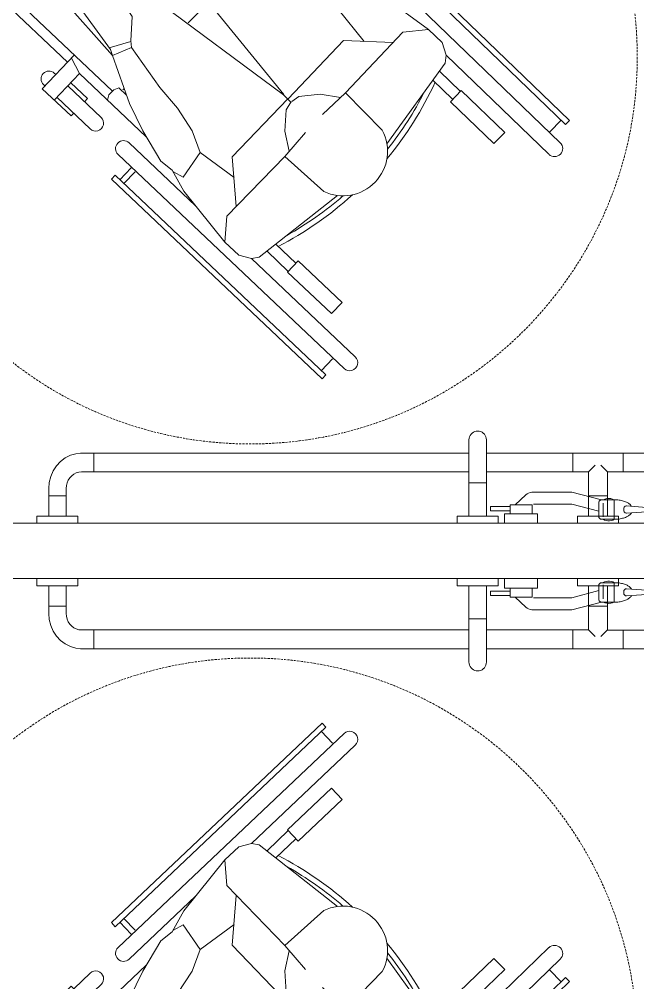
# Model space of a CAD drawing. Header units: millimetres. Extents: x -160614 to 59925, y -157025 to 0.
# Drawn here: x -63682 to -62563, y -111624 to -109880 of the extents above; entities that cross this region are included whole.
import ezdxf

# ---------------------------------------------------------------- set-up
doc = ezdxf.new("R2010")
doc.units = ezdxf.units.MM
doc.header["$LTSCALE"] = 8
doc.linetypes.add('TRATTEGGIATA', pattern=[0.75, 0.5, -0.25])
doc.layers.get('0').update_dxf_attribs({"color": 9, "lineweight": 5})
for name, color, linetype, lineweight in [('72_EGR_EQP_TAG', 9, 'Continuous', 5), ('LOADING', 9, 'Continuous', 5), ('SANIT', 9, 'Continuous', 5), ('Walls', 9, 'Continuous', 5)]:
    doc.layers.add(name, color=color, linetype=linetype, lineweight=lineweight)
doc.layers.get('0').off()
doc.layers.get('0').freeze()

# ---------------------------------------------------------------- blocks, each defined once
blk = doc.blocks.new('Wheelchair')
for p, q in [((9688.8, 4580.4), (9636.3, 4519)), ((9688.8, 4580.4), (9913.2, 4363.8)), ((9695.9, 4532.4), (9716, 4554.1)), ((9647.3, 4524.1), (9584.2, 4494.7)), ((9709.9, 4426.2), (9647.3, 4524.1)), ((9695.9, 4532.4), (9738.4, 4489.9)), ((9762.6, 4492.4), (9766.7, 4505.2)), ((9584.2, 4494.7), (9568.2, 4476.7)), ((9698.4, 4444.2), (9735.9, 4492.5)), ((9738.4, 4489.9), (9752.5, 4485)), ((9752.5, 4485), (9762.6, 4492.4)), ((9968.8, 4285), (9757.7, 4488.8)), ((9568.2, 4476.7), (9665.9, 4393.6)), ((9586.8, 4461), (9580.1, 4453.2)), ((9580.1, 4453.2), (9656.4, 4390)), ((9709.9, 4426.2), (9663.7, 4398.5)), ((9779.1, 4383.2), (9709.9, 4426.2)), ((9656.4, 4390), (9661.8, 4397.1)), ((9900.5, 4350.6), (9959.2, 4411.4)), ((9951.7, 4408.7), (9954.5, 4406)), ((9959.2, 4411.4), (10010.4, 4361.2)), ((9665.9, 4393.6), (9695.8, 4341.1)), ((9759.9, 4375.2), (9778.4, 4384.2)), ((9778.4, 4384.2), (9904.8, 4281.6)), ((9933.8, 4386.5), (9932, 4388.3)), ((9934.6, 4342.8), (9980.6, 4390.4)), ((9975.8, 4385.5), (10035.6, 4327.8)), ((9452.6, 4357.1), (9469.8, 4373.8)), ((9469.8, 4373.8), (9557.2, 4280)), ((9486.4, 4356), (9493.9, 4363)), ((9493.9, 4363), (9560.4, 4289.7)), ((9759.9, 4375.2), (9711.9, 4320.3)), ((10015.9, 4307.3), (9956.1, 4365)), ((10010.4, 4361.2), (10005.8, 4356.5)), ((9426, 4292.7), (9452.6, 4357.1)), ((9732.8, 4330.6), (9756, 4349.7)), ((9756, 4349.7), (9802, 4345.5)), ((9802, 4345.5), (9893.6, 4285.1)), ((9934.3, 4342.8), (9906.5, 4356.1)), ((9934.7, 4342.9), (10054.3, 4227.4)), ((9950.7, 4359.5), (9980.6, 4330.3)), ((9695.8, 4341.1), (9709.9, 4321.7)), ((9732.8, 4330.6), (9727.3, 4319.9)), ((9980.6, 4330.3), (9986.1, 4336)), ((9751.1, 4275.1), (9711.9, 4320.3)), ((9778.1, 4291.7), (9727.3, 4319.9)), ((9371.6, 4248.8), (9430.7, 4303.9)), ((9526.6, 4234.6), (9426, 4292.7)), ((9775.8, 4283), (9778.1, 4291.7)), ((9966.8, 4282.3), (9975.4, 4291.3)), ((9975.4, 4291.3), (9984.9, 4294.4)), ((10121.6, 4286.3), (10128.5, 4293.5)), ((10128.5, 4293.5), (10506.2, 3929)), ((9526.6, 4234.6), (9552.2, 4282)), ((9560.4, 4289.7), (9553.6, 4283.9)), ((9557.2, 4280), (9611, 4252.4)), ((9770.8, 4244.3), (9751.1, 4275.1)), ((9789, 4271.5), (9775.8, 4283)), ((9890.5, 4287.2), (9880.7, 4247.5)), ((9891.8, 4246.6), (9904.8, 4281.6)), ((9893.6, 4285.1), (9904.8, 4281.6)), ((9904.8, 4281.6), (9992.8, 4255.2)), ((9964, 4272.7), (9966.8, 4282.3)), ((9977.3, 4259.9), (9964, 4272.7)), ((10489.5, 3888.5), (10084.1, 4279.7)), ((10129.9, 4278.3), (10109.5, 4257.2)), ((10121.6, 4286.3), (10499.3, 3921.8)), ((9836.1, 4243.1), (9789, 4271.5)), ((9967.7, 4265.7), (9965.5, 4263.4)), ((9992.8, 4255.2), (10043.4, 4233.2)), ((10183.1, 4143.7), (10063.9, 4258.7)), ((10137.1, 4271.4), (10116.7, 4250.3)), ((9371.6, 4248.8), (9598.1, 4034.2)), ((9419.9, 4243.9), (9399.1, 4222.7)), ((9419.9, 4243.9), (9464.3, 4203.2)), ((9508.1, 4245.3), (9461.6, 4205.7)), ((9611, 4252.4), (9631.1, 4239.2)), ((9989.6, 3975.8), (9770.8, 4244.3)), ((9879.4, 4247.6), (9836.1, 4243.1)), ((9891.8, 4246.6), (9879.4, 4247.6)), ((9966.5, 4198.9), (9891.8, 4246.6)), ((9572.7, 4167.4), (9526.6, 4234.6)), ((9579.9, 4186.9), (9632.5, 4237.3)), ((9623.1, 4216), (9633.6, 4221.9)), ((9679.4, 4200.1), (9632.5, 4237.3)), ((9664, 4172.4), (9633.6, 4221.9)), ((10043.4, 4233.2), (10099.8, 4203.2)), ((9464.3, 4203.2), (9469.8, 4189.4)), ((9623.1, 4216), (9605.2, 4191.9)), ((10099.8, 4203.2), (10116.9, 4183)), ((9469.8, 4189.4), (9462.9, 4179)), ((9579.9, 4186.9), (9571.7, 4168)), ((9605.2, 4191.9), (9611.4, 4146.2)), ((9711.1, 4181.9), (9679.4, 4200.1)), ((10005.5, 4168.6), (9966.5, 4198.9)), ((9462.9, 4179), (9450.3, 4174.3)), ((9679.2, 3982.3), (9466.2, 4184.1)), ((9571.7, 4168), (9679.8, 4046.3)), ((9672.6, 4175.1), (9664, 4172.4)), ((9684.7, 4162.4), (9672.6, 4175.1)), ((9989.1, 3975.3), (9711.1, 4181.9)), ((10047.5, 4143.9), (10005.5, 4168.6)), ((10116.9, 4183), (10155.6, 4163.8)), ((10130.2, 4164), (10120, 4181.2)), ((9715.1, 4116.7), (9684.7, 4162.4)), ((10087.4, 4131), (10130.2, 4164)), ((10155.6, 4163.8), (10251.2, 4093.6)), ((9611.4, 4146.2), (9675.8, 4057.3)), ((9851.9, 4142.1), (9833.2, 4122.2)), ((9849, 4139.2), (9835.9, 4124.9)), ((10087.4, 4131), (10047.5, 4143.9)), ((9712.6, 4073.2), (9715.1, 4116.7)), ((9816.8, 4105.4), (9835.9, 4124.9)), ((10135, 4071.7), (10087.4, 4131)), ((10204.7, 4088.4), (10101.2, 3978.7)), ((10251.2, 4093.6), (10204.7, 4088.4)), ((10251.2, 4093.6), (10275.8, 4069.8)), ((9673.6, 4060.4), (9712.8, 4071.9)), ((9714.2, 4060.8), (9712.6, 4073.2)), ((10097.7, 4073.5), (9997.2, 3968.1)), ((10187.6, 4070.2), (10097.7, 4073.5)), ((10275.8, 4069.8), (10283, 4047)), ((9610.7, 4047.5), (9552.6, 3986.2)), ((9675.8, 4057.3), (9679.8, 4046.3)), ((9714.2, 4060.8), (9679.8, 4046.3)), ((9679.8, 4046.3), (9710.1, 3959.6)), ((9765.1, 3988.4), (9714.2, 4060.8)), ((10283, 4047), (10281.4, 4032.7)), ((10469.2, 3867.5), (10283.1, 4047.1)), ((9619.9, 4014.1), (9605.4, 4041.3)), ((10281.4, 4032.7), (10176, 3886.7)), ((9576.3, 4012.7), (9574.4, 4014.4)), ((9619.9, 4013.8), (9574.4, 3965.8)), ((9619.9, 4013.8), (9740.6, 3899.4)), ((10271, 4018.3), (10309.2, 3981.4)), ((9554.9, 3993.8), (9557.7, 3991.1)), ((9604, 3997), (9634.5, 3968.4)), ((10294.8, 3967.5), (10259.1, 4001.9)), ((9552.6, 3986.2), (9605, 3937.3)), ((9659, 3934.2), (9598.7, 3991.4)), ((9681.9, 3984.4), (9673.3, 3975.3)), ((9691.3, 3987.6), (9681.9, 3984.4)), ((9704.7, 3974.8), (9691.3, 3987.6)), ((9698.5, 3984.2), (9700.7, 3986.4)), ((9797.1, 3950.8), (9765.1, 3988.4)), ((9989.1, 3975.3), (9986.9, 3977.9)), ((10017, 3972.2), (10055.4, 3976.6)), ((10055.4, 3976.6), (10092.1, 3970.4)), ((10101.2, 3978.7), (10059.8, 3939.5)), ((10101.2, 3978.7), (10167.6, 3911)), ((10310.6, 3982.9), (10291.2, 3962.7)), ((10389.2, 3907.1), (10310.6, 3982.9)), ((9579.2, 3970.8), (9639.5, 3913.6)), ((9634.5, 3968.4), (9629, 3962.7)), ((9673.3, 3975.3), (9670.6, 3965.7)), ((9710.1, 3959.6), (9734.3, 3910)), ((9896.3, 3862.9), (9997.1, 3968)), ((10002.4, 3961.7), (9989.1, 3975.3)), ((10002.4, 3961.7), (9993.9, 3948)), ((9997.1, 3968.1), (9995.9, 3966.7)), ((10002.4, 3961.7), (10003.2, 3962.2)), ((10003.8, 3963), (10017, 3972.2)), ((10291.2, 3962.7), (10369.7, 3886.9)), ((9605, 3937.3), (9609.5, 3942)), ((9823.7, 3909.9), (9797.1, 3950.8)), ((9993.9, 3948), (9991.2, 3909.5)), ((10491.3, 3929.5), (10470.9, 3908.4)), ((10499.3, 3921.8), (10506.2, 3929)), ((9734.3, 3910), (9766.8, 3855.1)), ((9838.4, 3870.6), (9823.7, 3909.9)), ((9991.2, 3909.5), (9999, 3873.1)), ((9991.2, 3863.6), (10028.5, 3906.8)), ((10369.7, 3886.9), (10389.2, 3907.1)), ((9830, 3774.5), (9709.7, 3888.4)), ((9689.7, 3867.2), (10098.6, 3479.7)), ((9766.8, 3855.1), (9787.8, 3838.9)), ((9838.4, 3870.6), (9807.3, 3826.4)), ((9899.8, 3825.8), (9838.4, 3870.6)), ((9886.2, 3755.3), (9991.2, 3863.6)), ((9903.6, 3773.2), (9896.3, 3862.9)), ((9991.2, 3863.6), (10061.7, 3800.3)), ((9693.1, 3821.6), (9713.3, 3842.9)), ((9787.8, 3838.9), (9808.6, 3801)), ((9684.7, 3829.6), (9677.9, 3822.3)), ((9677.9, 3822.3), (10058.9, 3461.2)), ((9684.7, 3829.6), (10065.8, 3468.5)), ((9700.4, 3814.7), (9720.5, 3836)), ((9807.3, 3826.4), (9789.7, 3835.8)), ((9808.6, 3801), (9883.1, 3708.7)), ((9945.2, 3681.2), (10086.4, 3793)), ((9883.1, 3708.7), (9886.2, 3755.3)), ((9883.1, 3708.7), (9907.9, 3685.2)), ((10011, 3670.7), (9975, 3704.8)), ((9907.9, 3685.2), (9931, 3679)), ((9931, 3679), (9945.2, 3681.2)), ((9959.2, 3692.3), (9997.7, 3655.7)), ((10118.7, 3500.9), (9930.9, 3678.8)), ((9996.3, 3654.2), (10015.6, 3674.6)), ((10015.6, 3674.6), (10094.8, 3599.5)), ((10075.5, 3579.1), (9996.3, 3654.2)), ((10094.8, 3599.5), (10075.5, 3579.1)), ((10057.7, 3476.1), (10077.9, 3497.4)), ((10065.8, 3468.5), (10058.9, 3461.2))]:
    blk.add_line(p, q)
at = {"linetype": 'TRATTEGGIATA'}
blk.add_circle((9928.9, 4043.3), 700, dxfattribs=at)
for centre, radius, start, end in [((9941.8, 4398.5), 14.2, 46.0147, 226.0147), ((10025.7, 4317.5), 14.2, 226.0147, 46.0147), ((10074, 4269.2), 14.6, 46.0147, 226.0147), ((9564.6, 4004.1), 14.2, 46.5424, 226.5424), ((9694.4, 4260), 626.4, 320.2511, 335.2615), ((9694.4, 4260), 616.4, 321.5411, 333.0972), ((9649.3, 3923.9), 14.2, 226.5424, 46.5424), ((10097.1, 3872.9), 80.1, 316.0147, 28.3763), ((9699.7, 3877.8), 14.6, 46.5424, 226.5424), ((10479.4, 3878), 14.6, 226.0147, 46.0147), ((10096.6, 3872.4), 80.1, 244.1807, 316.5424), ((9692, 4257.4), 626.4, 297.2956, 312.306), ((9692, 4257.4), 616.4, 299.4599, 311.0159), ((10108.7, 3490.3), 14.6, 226.5424, 46.5424)]:
    blk.add_arc(centre, radius, start, end)
blk = doc.blocks.new('1stF')
at = {"layer": 'SANIT', "color": 9}
for p, q in [((-62864.4, -110631.3, 0.1), (-62866, -110633.5, 0.1)), ((-62862.5, -110629.3, 0.1), (-62864.4, -110631.3, 0.1)), ((-62860.2, -110627.7, 0.1), (-62862.5, -110629.3, 0.1)), ((-62857.7, -110626.6, 0.1), (-62860.2, -110627.7, 0.1)), ((-62855.1, -110625.9, 0.1), (-62857.7, -110626.6, 0.1)), ((-62852.3, -110625.6, 0.1), (-62855.1, -110625.9, 0.1)), ((-62849.6, -110625.9, 0.1), (-62852.3, -110625.6, 0.1)), ((-62846.9, -110626.6, 0.1), (-62849.6, -110625.9, 0.1)), ((-62844.5, -110627.7, 0.1), (-62846.9, -110626.6, 0.1)), ((-62842.2, -110629.3, 0.1), (-62844.5, -110627.7, 0.1)), ((-62840.3, -110631.3, 0.1), (-62842.2, -110629.3, 0.1)), ((-62838.7, -110633.5, 0.1), (-62840.3, -110631.3, 0.1)), ((-62867.9, -110638.7, 0.1), (-62868.1, -110641.4, 0.1)), ((-62868.1, -110641.4, 0.1), (-62868.1, -110779.6, 0.1)), ((-62867.2, -110636, 0.1), (-62867.9, -110638.7, 0.1)), ((-62866, -110633.5, 0.1), (-62867.2, -110636, 0.1)), ((-62837.5, -110636, 0.1), (-62838.7, -110633.5, 0.1)), ((-62836.8, -110638.7, 0.1), (-62837.5, -110636, 0.1)), ((-62836.6, -110641.4, 0.1), (-62836.8, -110638.7, 0.1)), ((-62836.6, -110778.6, 0.1), (-62836.6, -110641.4, 0.1)), ((-63589.2, -110669.5, 0.1), (-63579.2, -110666.6, 0.1)), ((-63579.2, -110666.6, 0.1), (-63568.9, -110665.6, 0.1)), ((-62868.1, -110665.6, 0.1), (-63571, -110665.6, 0.1)), ((-63546.6, -110665.6, 0.1), (-63568.9, -110665.6, 0.1)), ((-63546.6, -110665.6, 0.1), (-63546.6, -110699.6, 0.1)), ((-62571.7, -110665.6, 0.1), (-62836.6, -110665.6, 0.1)), ((-61893.1, -110665.6, 0.1), (-62808.7, -110665.6, 0.1)), ((-62680.4, -110699.6, 0.1), (-62680.4, -110665.6, 0.1)), ((-62589.1, -110699.4, 0.1), (-62589.1, -110665.6, 0.1)), ((-63614.4, -110688.5, 0.1), (-63607.1, -110680.6, 0.1)), ((-63607.1, -110680.6, 0.1), (-63598.6, -110674.2, 0.1)), ((-63598.6, -110674.2, 0.1), (-63589.2, -110669.5, 0.1)), ((-63624.7, -110707.7, 0.1), (-63620.3, -110697.6, 0.1)), ((-63620.3, -110697.6, 0.1), (-63614.4, -110688.5, 0.1)), ((-63582.8, -110703.6, 0.1), (-63578.4, -110701.4, 0.1)), ((-63578.4, -110701.4, 0.1), (-63573.7, -110700.1, 0.1)), ((-63573.7, -110700.1, 0.1), (-63568.9, -110699.6, 0.1)), ((-63546.6, -110699.6, 0.1), (-63568.9, -110699.6, 0.1)), ((-63546.6, -110699.6, 0.1), (-62868.1, -110699.6, 0.1)), ((-62836.6, -110699.6, 0.1), (-62651.7, -110699.6, 0.1)), ((-62651.7, -110699.6, 0.1), (-62639.7, -110687.6, 0.1)), ((-62651.7, -110699.6, 0.1), (-62651.7, -110779.6, 0.1)), ((-62617.7, -110699.6, 0.1), (-62629.7, -110687.6, 0.1)), ((-61893.1, -110699.4, 0.1), (-62617.7, -110699.4, 0.1)), ((-62617.7, -110779.6, 0.1), (-62617.7, -110699.6, 0.1)), ((-63628.3, -110729.6, 0.1), (-63627.4, -110718.5, 0.1)), ((-63627.4, -110718.5, 0.1), (-63624.7, -110707.7, 0.1)), ((-63596.3, -110724.4, 0.1), (-63595.1, -110719.3, 0.1)), ((-63595.1, -110719.3, 0.1), (-63593, -110714.6, 0.1)), ((-63593, -110714.6, 0.1), (-63590.2, -110710.3, 0.1)), ((-63590.2, -110710.3, 0.1), (-63586.8, -110706.6, 0.1)), ((-63586.8, -110706.6, 0.1), (-63582.8, -110703.6, 0.1)), ((-62868.1, -110719.6, 0.1), (-62836.6, -110719.6, 0.1)), ((-63628.3, -110729.6, 0.1), (-63628.3, -110778.6, 0.1)), ((-63596.7, -110729.6, 0.1), (-63596.3, -110724.4, 0.1)), ((-63596.7, -110778.6, 0.1), (-63596.7, -110729.6, 0.1)), ((-62762.7, -110739.3, 0.1), (-62760.2, -110737.9, 0.1)), ((-62760.2, -110737.9, 0.1), (-62757.4, -110736.8, 0.1)), ((-62757.4, -110736.8, 0.1), (-62754.6, -110736.2, 0.1)), ((-62754.6, -110736.2, 0.1), (-62751.6, -110735.9, 0.1)), ((-62682.3, -110735.9, 0.1), (-62751.6, -110735.9, 0.1)), ((-62628.4, -110750.1, 0.1), (-62682.3, -110735.9, 0.1)), ((-63628.3, -110742.6, 0.1), (-63596.7, -110742.6, 0.1)), ((-62765.1, -110741.1, 0.1), (-62784.6, -110758.9, 0.1)), ((-62765.1, -110741.1, 0.1), (-62762.7, -110739.3, 0.1)), ((-62651.7, -110742.6, 0.1), (-62617.7, -110742.6, 0.1)), ((-62633.4, -110755.1, 0.1), (-62633.3, -110754.3, 0.1)), ((-62633.4, -110780.1, 0.1), (-62633.4, -110755.1, 0.1)), ((-62633.3, -110754.3, 0.1), (-62633.1, -110753.4, 0.1)), ((-62633.1, -110753.4, 0.1), (-62632.8, -110752.6, 0.1)), ((-62632.8, -110752.6, 0.1), (-62632.3, -110751.9, 0.1)), ((-62632.3, -110751.9, 0.1), (-62631.6, -110751.3, 0.1)), ((-62631.6, -110751.3, 0.1), (-62630.9, -110750.8, 0.1)), ((-62630.9, -110750.8, 0.1), (-62630.1, -110750.4, 0.1)), ((-62630.1, -110750.4, 0.1), (-62629.3, -110750.2, 0.1)), ((-62629.3, -110750.2, 0.1), (-62628.4, -110750.1, 0.1)), ((-62628.4, -110750.1, 0.1), (-62598.9, -110750.1, 0.1)), ((-62625.3, -110750, 0.1), (-62622.1, -110748.6, 0.1)), ((-62622.1, -110748.6, 0.1), (-62618.8, -110747.8, 0.1)), ((-62618.8, -110747.8, 0.1), (-62615.3, -110747.5, 0.1)), ((-62615.3, -110747.5, 0.1), (-62611.8, -110747.8, 0.1)), ((-62611.8, -110747.8, 0.1), (-62608.5, -110748.7, 0.1)), ((-62608.5, -110748.7, 0.1), (-62605.3, -110750.1, 0.1)), ((-62605.3, -110785.1, 0.1), (-62605.3, -110750.1, 0.1)), ((-62598.9, -110750.1, 0.1), (-62596.6, -110750.5, 0.1)), ((-62596.6, -110750.5, 0.1), (-62594.4, -110750.8, 0.1)), ((-62594.4, -110750.8, 0.1), (-62592.3, -110751.3, 0.1)), ((-62592.3, -110751.3, 0.1), (-62590.4, -110751.7, 0.1)), ((-62590.4, -110751.7, 0.1), (-62588.5, -110752.3, 0.1)), ((-62588.5, -110752.3, 0.1), (-62586.7, -110752.8, 0.1)), ((-62586.7, -110752.8, 0.1), (-62585, -110753.5, 0.1)), ((-62585, -110753.5, 0.1), (-62583.4, -110754.1, 0.1)), ((-62583.4, -110754.1, 0.1), (-62581.9, -110754.8, 0.1)), ((-62581.9, -110754.8, 0.1), (-62580.6, -110755.6, 0.1)), ((-62829.2, -110761.9, 0.1), (-62793.8, -110761.9, 0.1)), ((-62829.2, -110769.9, 0.1), (-62829.2, -110761.9, 0.1)), ((-62793.8, -110769.9, 0.1), (-62829.2, -110769.9, 0.1)), ((-62793.8, -110758.9, 0.1), (-62754, -110758.9, 0.1)), ((-62793.8, -110775.2, 0.1), (-62793.8, -110758.9, 0.1)), ((-62793.8, -110761.9, 0.1), (-62793.8, -110769.9, 0.1)), ((-62754, -110758.9, 0.1), (-62754, -110775.2, 0.1)), ((-62682.3, -110757.9, 0.1), (-62751.6, -110757.9, 0.1)), ((-62633.4, -110770.8, 0.1), (-62682.3, -110757.9, 0.1)), ((-62625.4, -110781.1, 0.1), (-62625.4, -110756.1, 0.1)), ((-62588, -110766.1, 0.1), (-62587.9, -110765.3, 0.1)), ((-62588, -110769.1, 0.1), (-62588, -110766.1, 0.1)), ((-62587.9, -110770, 0.1), (-62588, -110769.1, 0.1)), ((-62587.9, -110765.3, 0.1), (-62587.7, -110764.4, 0.1)), ((-62587.7, -110770.8, 0.1), (-62587.9, -110770, 0.1)), ((-62587.7, -110764.4, 0.1), (-62587.3, -110763.6, 0.1)), ((-62587.3, -110771.6, 0.1), (-62587.7, -110770.8, 0.1)), ((-62587.3, -110763.6, 0.1), (-62586.8, -110762.9, 0.1)), ((-62586.8, -110772.3, 0.1), (-62587.3, -110771.6, 0.1)), ((-62586.8, -110762.9, 0.1), (-62586.2, -110762.3, 0.1)), ((-62586.2, -110773, 0.1), (-62586.8, -110772.3, 0.1)), ((-62586.2, -110762.3, 0.1), (-62585.5, -110761.8, 0.1)), ((-62585.5, -110773.5, 0.1), (-62586.2, -110773, 0.1)), ((-62585.5, -110761.8, 0.1), (-62584.7, -110761.4, 0.1)), ((-62584.7, -110761.4, 0.1), (-62583.9, -110761.2, 0.1)), ((-62583.9, -110761.2, 0.1), (-62583, -110761.1, 0.1)), ((-62546.9, -110763.7, 0.1), (-62583, -110761.1, 0.1)), ((-62546.9, -110771.6, 0.1), (-62583, -110774.1, 0.1)), ((-62580.6, -110755.6, 0.1), (-62579.3, -110756.4, 0.1)), ((-62579.3, -110756.4, 0.1), (-62578.1, -110757.2, 0.1)), ((-62578.1, -110757.2, 0.1), (-62577, -110758.1, 0.1)), ((-62577, -110758.1, 0.1), (-62576, -110759.1, 0.1)), ((-62576, -110759.1, 0.1), (-62575.1, -110760.1, 0.1)), ((-62575.1, -110760.1, 0.1), (-62574.3, -110761.1, 0.1)), ((-63575.4, -110779.6, 0.1), (-63649.6, -110779.6, 0.1)), ((-63649.6, -110779.6, 0.1), (-63649.6, -110792.6, 0.1)), ((-63575.4, -110792.6, 0.1), (-63575.4, -110779.6, 0.1)), ((-62815.2, -110779.6, 0.1), (-62889.5, -110779.6, 0.1)), ((-62889.5, -110779.6, 0.1), (-62889.5, -110792.6, 0.1)), ((-62815.2, -110792.6, 0.1), (-62815.2, -110779.6, 0.1)), ((-62803.9, -110775.2, 0.1), (-62743.9, -110775.2, 0.1)), ((-62803.9, -110792.6, 0.1), (-62803.9, -110775.2, 0.1)), ((-62754, -110775.2, 0.1), (-62793.8, -110775.2, 0.1)), ((-62743.9, -110775.2, 0.1), (-62743.9, -110792.6, 0.1)), ((-62671.9, -110779.6, 0.1), (-62671.9, -110792.6, 0.1)), ((-62597.6, -110779.6, 0.1), (-62671.9, -110779.6, 0.1)), ((-62633.3, -110781, 0.1), (-62633.4, -110780.1, 0.1)), ((-62633.1, -110781.8, 0.1), (-62633.3, -110781, 0.1)), ((-62632.8, -110782.6, 0.1), (-62633.1, -110781.8, 0.1)), ((-62632.3, -110783.3, 0.1), (-62632.8, -110782.6, 0.1)), ((-62631.6, -110783.9, 0.1), (-62632.3, -110783.3, 0.1)), ((-62630.9, -110784.4, 0.1), (-62631.6, -110783.9, 0.1)), ((-62630.1, -110784.8, 0.1), (-62630.9, -110784.4, 0.1)), ((-62629.3, -110785, 0.1), (-62630.1, -110784.8, 0.1)), ((-62628.4, -110785.1, 0.1), (-62629.3, -110785, 0.1)), ((-62598.9, -110785.1, 0.1), (-62628.4, -110785.1, 0.1)), ((-62622.8, -110786.7, 0.1), (-62625.6, -110785.3, 0.1)), ((-62619.9, -110787.6, 0.1), (-62622.8, -110786.7, 0.1)), ((-62616.8, -110788.1, 0.1), (-62619.9, -110787.6, 0.1)), ((-62613.7, -110788.1, 0.1), (-62616.8, -110788.1, 0.1)), ((-62610.6, -110787.6, 0.1), (-62613.7, -110788.1, 0.1)), ((-62607.7, -110786.6, 0.1), (-62610.6, -110787.6, 0.1)), ((-62604.9, -110785.1, 0.1), (-62607.7, -110786.6, 0.1)), ((-62598.9, -110785.1, 0.1), (-62596.6, -110784.8, 0.1)), ((-62597.6, -110792.6, 0.1), (-62597.6, -110779.6, 0.1)), ((-62596.6, -110784.8, 0.1), (-62594.4, -110784.4, 0.1)), ((-62594.4, -110784.4, 0.1), (-62592.3, -110784, 0.1)), ((-62592.3, -110784, 0.1), (-62590.4, -110783.5, 0.1)), ((-62590.4, -110783.5, 0.1), (-62588.5, -110783, 0.1)), ((-62588.5, -110783, 0.1), (-62586.7, -110782.4, 0.1)), ((-62586.7, -110782.4, 0.1), (-62585, -110781.8, 0.1)), ((-62584.7, -110773.8, 0.1), (-62585.5, -110773.5, 0.1)), ((-62585, -110781.8, 0.1), (-62583.4, -110781.1, 0.1)), ((-62583.9, -110774, 0.1), (-62584.7, -110773.8, 0.1)), ((-62583, -110774.1, 0.1), (-62583.9, -110774, 0.1)), ((-62583.4, -110781.1, 0.1), (-62581.9, -110780.4, 0.1)), ((-62581.9, -110780.4, 0.1), (-62580.6, -110779.6, 0.1)), ((-62580.6, -110779.6, 0.1), (-62579.3, -110778.8, 0.1)), ((-62579.3, -110778.8, 0.1), (-62578.1, -110778, 0.1)), ((-62578.1, -110778, 0.1), (-62577, -110777.1, 0.1)), ((-62577, -110777.1, 0.1), (-62576, -110776.1, 0.1)), ((-62576, -110776.1, 0.1), (-62575.1, -110775.2, 0.1)), ((-62575.1, -110775.2, 0.1), (-62574.3, -110774.1, 0.1)), ((-63649.6, -110792.6, 0.1), (-63575.4, -110792.6, 0.1)), ((-62889.5, -110792.6, 0.1), (-62815.2, -110792.6, 0.1)), ((-62743.9, -110792.6, 0.1), (-62803.9, -110792.6, 0.1)), ((-62671.9, -110792.6, 0.1), (-62597.6, -110792.6, 0.1)), ((-63649.6, -110905.6, 0.1), (-63649.6, -110892.6, 0.1)), ((-63649.6, -110892.6, 0.1), (-63575.4, -110892.6, 0.1)), ((-63575.4, -110892.6, 0.1), (-63575.4, -110905.6, 0.1)), ((-62889.5, -110905.6, 0.1), (-62889.5, -110892.6, 0.1)), ((-62889.5, -110892.6, 0.1), (-62815.2, -110892.6, 0.1)), ((-62815.2, -110892.6, 0.1), (-62815.2, -110905.6, 0.1)), ((-62803.9, -110892.6, 0.1), (-62803.9, -110910, 0.1)), ((-62743.9, -110892.6, 0.1), (-62803.9, -110892.6, 0.1)), ((-62743.9, -110910, 0.1), (-62743.9, -110892.6, 0.1)), ((-62671.9, -110905.6, 0.1), (-62671.9, -110892.6, 0.1)), ((-62671.9, -110892.6, 0.1), (-62597.6, -110892.6, 0.1)), ((-62597.6, -110892.6, 0.1), (-62597.6, -110905.6, 0.1)), ((-63575.4, -110905.6, 0.1), (-63649.6, -110905.6, 0.1)), ((-63628.3, -110955.6, 0.1), (-63628.3, -110906.6, 0.1)), ((-63596.7, -110906.6, 0.1), (-63596.7, -110955.6, 0.1)), ((-62815.2, -110905.6, 0.1), (-62889.5, -110905.6, 0.1)), ((-62868.1, -111043.8, 0.1), (-62868.1, -110905.6, 0.1)), ((-62836.6, -110906.6, 0.1), (-62836.6, -111043.8, 0.1)), ((-62803.9, -110910, 0.1), (-62743.9, -110910, 0.1)), ((-62754, -110910, 0.1), (-62793.8, -110910, 0.1)), ((-62793.8, -110910, 0.1), (-62793.8, -110926.3, 0.1)), ((-62754, -110926.3, 0.1), (-62754, -110910, 0.1)), ((-62597.6, -110905.6, 0.1), (-62671.9, -110905.6, 0.1)), ((-62651.7, -110985.6, 0.1), (-62651.7, -110905.6, 0.1)), ((-62633.3, -110904.2, 0.1), (-62633.4, -110905.1, 0.1)), ((-62633.4, -110905.1, 0.1), (-62633.4, -110930.1, 0.1)), ((-62633.1, -110903.4, 0.1), (-62633.3, -110904.2, 0.1)), ((-62632.8, -110902.6, 0.1), (-62633.1, -110903.4, 0.1)), ((-62632.3, -110901.9, 0.1), (-62632.8, -110902.6, 0.1)), ((-62631.6, -110901.3, 0.1), (-62632.3, -110901.9, 0.1)), ((-62630.9, -110900.8, 0.1), (-62631.6, -110901.3, 0.1)), ((-62630.1, -110900.4, 0.1), (-62630.9, -110900.8, 0.1)), ((-62629.3, -110900.2, 0.1), (-62630.1, -110900.4, 0.1)), ((-62628.4, -110900.1, 0.1), (-62629.3, -110900.2, 0.1)), ((-62598.9, -110900.1, 0.1), (-62628.4, -110900.1, 0.1)), ((-62622.8, -110898.5, 0.1), (-62625.6, -110899.9, 0.1)), ((-62625.4, -110904.1, 0.1), (-62625.4, -110929.1, 0.1)), ((-62619.9, -110897.6, 0.1), (-62622.8, -110898.5, 0.1)), ((-62616.8, -110897.1, 0.1), (-62619.9, -110897.6, 0.1)), ((-62617.7, -110905.6, 0.1), (-62617.7, -110985.6, 0.1)), ((-62613.7, -110897.2, 0.1), (-62616.8, -110897.1, 0.1)), ((-62610.6, -110897.7, 0.1), (-62613.7, -110897.2, 0.1)), ((-62607.7, -110898.7, 0.1), (-62610.6, -110897.7, 0.1)), ((-62604.9, -110900.1, 0.1), (-62607.7, -110898.7, 0.1)), ((-62605.3, -110900.1, 0.1), (-62605.3, -110935.1, 0.1)), ((-62598.9, -110900.1, 0.1), (-62596.6, -110900.4, 0.1)), ((-62596.6, -110900.4, 0.1), (-62594.4, -110900.8, 0.1)), ((-62594.4, -110900.8, 0.1), (-62592.3, -110901.3, 0.1)), ((-62592.3, -110901.3, 0.1), (-62590.4, -110901.7, 0.1)), ((-62590.4, -110901.7, 0.1), (-62588.5, -110902.3, 0.1)), ((-62588.5, -110902.3, 0.1), (-62586.7, -110902.8, 0.1)), ((-62586.2, -110912.3, 0.1), (-62586.8, -110912.9, 0.1)), ((-62586.7, -110902.8, 0.1), (-62585, -110903.4, 0.1)), ((-62585.5, -110911.8, 0.1), (-62586.2, -110912.3, 0.1)), ((-62584.7, -110911.4, 0.1), (-62585.5, -110911.8, 0.1)), ((-62585, -110903.4, 0.1), (-62583.4, -110904.1, 0.1)), ((-62583.9, -110911.2, 0.1), (-62584.7, -110911.4, 0.1)), ((-62583, -110911.1, 0.1), (-62583.9, -110911.2, 0.1)), ((-62583.4, -110904.1, 0.1), (-62581.9, -110904.8, 0.1)), ((-62546.9, -110913.7, 0.1), (-62583, -110911.1, 0.1)), ((-62581.9, -110904.8, 0.1), (-62580.6, -110905.6, 0.1)), ((-62580.6, -110905.6, 0.1), (-62579.3, -110906.4, 0.1)), ((-62579.3, -110906.4, 0.1), (-62578.1, -110907.2, 0.1)), ((-62578.1, -110907.2, 0.1), (-62577, -110908.1, 0.1)), ((-62577, -110908.1, 0.1), (-62576, -110909.1, 0.1)), ((-62576, -110909.1, 0.1), (-62575.1, -110910.1, 0.1)), ((-62575.1, -110910.1, 0.1), (-62574.3, -110911.1, 0.1)), ((-62793.8, -110915.3, 0.1), (-62829.2, -110915.3, 0.1)), ((-62829.2, -110915.3, 0.1), (-62829.2, -110923.3, 0.1)), ((-62829.2, -110923.3, 0.1), (-62793.8, -110923.3, 0.1)), ((-62793.8, -110923.3, 0.1), (-62793.8, -110915.3, 0.1)), ((-62793.8, -110926.3, 0.1), (-62754, -110926.3, 0.1)), ((-62765.1, -110944.1, 0.1), (-62784.6, -110926.3, 0.1)), ((-62682.3, -110927.3, 0.1), (-62751.6, -110927.3, 0.1)), ((-62633.4, -110914.4, 0.1), (-62682.3, -110927.3, 0.1)), ((-62587.9, -110915.2, 0.1), (-62588, -110916.1, 0.1)), ((-62588, -110916.1, 0.1), (-62588, -110919.1, 0.1)), ((-62588, -110919.1, 0.1), (-62587.9, -110920, 0.1)), ((-62587.7, -110914.4, 0.1), (-62587.9, -110915.2, 0.1)), ((-62587.9, -110920, 0.1), (-62587.7, -110920.8, 0.1)), ((-62587.3, -110913.6, 0.1), (-62587.7, -110914.4, 0.1)), ((-62587.7, -110920.8, 0.1), (-62587.3, -110921.6, 0.1)), ((-62586.8, -110912.9, 0.1), (-62587.3, -110913.6, 0.1)), ((-62587.3, -110921.6, 0.1), (-62586.8, -110922.3, 0.1)), ((-62586.8, -110922.3, 0.1), (-62586.2, -110922.9, 0.1)), ((-62586.2, -110922.9, 0.1), (-62585.5, -110923.4, 0.1)), ((-62585.5, -110923.4, 0.1), (-62584.7, -110923.8, 0.1)), ((-62584.7, -110923.8, 0.1), (-62583.9, -110924, 0.1)), ((-62583.9, -110924, 0.1), (-62583, -110924.1, 0.1)), ((-62546.9, -110921.5, 0.1), (-62583, -110924.1, 0.1)), ((-62581.9, -110930.4, 0.1), (-62580.6, -110929.6, 0.1)), ((-62580.6, -110929.6, 0.1), (-62579.3, -110928.8, 0.1)), ((-62579.3, -110928.8, 0.1), (-62578.1, -110928, 0.1)), ((-62578.1, -110928, 0.1), (-62577, -110927.1, 0.1)), ((-62577, -110927.1, 0.1), (-62576, -110926.1, 0.1)), ((-62576, -110926.1, 0.1), (-62575.1, -110925.1, 0.1)), ((-62575.1, -110925.1, 0.1), (-62574.3, -110924.1, 0.1)), ((-63628.3, -110942.6, 0.1), (-63596.7, -110942.6, 0.1)), ((-62765.1, -110944.1, 0.1), (-62762.7, -110945.9, 0.1)), ((-62762.7, -110945.9, 0.1), (-62760.2, -110947.4, 0.1)), ((-62760.2, -110947.4, 0.1), (-62757.4, -110948.4, 0.1)), ((-62628.4, -110935.1, 0.1), (-62682.3, -110949.3, 0.1)), ((-62651.7, -110942.6, 0.1), (-62617.7, -110942.6, 0.1)), ((-62633.4, -110930.1, 0.1), (-62633.3, -110931, 0.1)), ((-62633.3, -110931, 0.1), (-62633.1, -110931.8, 0.1)), ((-62633.1, -110931.8, 0.1), (-62632.8, -110932.6, 0.1)), ((-62632.8, -110932.6, 0.1), (-62632.3, -110933.3, 0.1)), ((-62632.3, -110933.3, 0.1), (-62631.6, -110933.9, 0.1)), ((-62631.6, -110933.9, 0.1), (-62630.9, -110934.4, 0.1)), ((-62630.9, -110934.4, 0.1), (-62630.1, -110934.8, 0.1)), ((-62630.1, -110934.8, 0.1), (-62629.3, -110935, 0.1)), ((-62629.3, -110935, 0.1), (-62628.4, -110935.1, 0.1)), ((-62628.4, -110935.1, 0.1), (-62598.9, -110935.1, 0.1)), ((-62625.3, -110935.2, 0.1), (-62622.1, -110936.6, 0.1)), ((-62622.1, -110936.6, 0.1), (-62618.8, -110937.4, 0.1)), ((-62618.8, -110937.4, 0.1), (-62615.3, -110937.7, 0.1)), ((-62615.3, -110937.7, 0.1), (-62611.8, -110937.4, 0.1)), ((-62611.8, -110937.4, 0.1), (-62608.5, -110936.5, 0.1)), ((-62608.5, -110936.5, 0.1), (-62605.3, -110935.1, 0.1)), ((-62598.9, -110935.1, 0.1), (-62596.6, -110934.8, 0.1)), ((-62596.6, -110934.8, 0.1), (-62594.4, -110934.4, 0.1)), ((-62594.4, -110934.4, 0.1), (-62592.3, -110934, 0.1)), ((-62592.3, -110934, 0.1), (-62590.4, -110933.5, 0.1)), ((-62590.4, -110933.5, 0.1), (-62588.5, -110933, 0.1)), ((-62588.5, -110933, 0.1), (-62586.7, -110932.4, 0.1)), ((-62586.7, -110932.4, 0.1), (-62585, -110931.8, 0.1)), ((-62585, -110931.8, 0.1), (-62583.4, -110931.1, 0.1)), ((-62583.4, -110931.1, 0.1), (-62581.9, -110930.4, 0.1)), ((-63628.3, -110955.6, 0.1), (-63627.4, -110966.7, 0.1)), ((-63596.7, -110955.6, 0.1), (-63596.3, -110960.8, 0.1)), ((-63596.3, -110960.8, 0.1), (-63595.1, -110965.9, 0.1)), ((-62757.4, -110948.4, 0.1), (-62754.6, -110949.1, 0.1)), ((-62754.6, -110949.1, 0.1), (-62751.6, -110949.3, 0.1)), ((-62682.3, -110949.3, 0.1), (-62751.6, -110949.3, 0.1)), ((-63627.4, -110966.7, 0.1), (-63624.7, -110977.5, 0.1)), ((-63624.7, -110977.5, 0.1), (-63620.3, -110987.6, 0.1)), ((-63595.1, -110965.9, 0.1), (-63593, -110970.6, 0.1)), ((-63593, -110970.6, 0.1), (-63590.2, -110974.9, 0.1)), ((-63590.2, -110974.9, 0.1), (-63586.8, -110978.6, 0.1)), ((-63586.8, -110978.6, 0.1), (-63582.8, -110981.6, 0.1)), ((-63582.8, -110981.6, 0.1), (-63578.4, -110983.8, 0.1)), ((-62868.1, -110965.6, 0.1), (-62836.6, -110965.6, 0.1)), ((-63620.3, -110987.6, 0.1), (-63614.4, -110996.8, 0.1)), ((-63614.4, -110996.8, 0.1), (-63607.1, -111004.6, 0.1)), ((-63578.4, -110983.8, 0.1), (-63573.7, -110985.2, 0.1)), ((-63573.7, -110985.2, 0.1), (-63568.9, -110985.6, 0.1)), ((-63546.6, -110985.6, 0.1), (-63568.9, -110985.6, 0.1)), ((-63546.6, -110985.6, 0.1), (-62868.1, -110985.6, 0.1)), ((-63546.6, -111019.6, 0.1), (-63546.6, -110985.6, 0.1)), ((-62836.6, -110985.6, 0.1), (-62651.7, -110985.6, 0.1)), ((-62680.4, -110985.6, 0.1), (-62680.4, -111019.6, 0.1)), ((-62651.7, -110985.6, 0.1), (-62639.7, -110997.6, 0.1)), ((-62617.7, -110985.6, 0.1), (-62629.7, -110997.6, 0.1)), ((-61893.1, -110985.8, 0.1), (-62617.7, -110985.8, 0.1)), ((-62589.1, -110985.8, 0.1), (-62589.1, -111019.6, 0.1)), ((-63607.1, -111004.6, 0.1), (-63598.6, -111011, 0.1)), ((-63598.6, -111011, 0.1), (-63589.2, -111015.8, 0.1)), ((-63589.2, -111015.8, 0.1), (-63579.2, -111018.6, 0.1)), ((-63579.2, -111018.6, 0.1), (-63568.9, -111019.6, 0.1)), ((-62868.1, -111019.6, 0.1), (-63571, -111019.6, 0.1)), ((-63546.6, -111019.6, 0.1), (-63568.9, -111019.6, 0.1)), ((-62571.7, -111019.6, 0.1), (-62836.6, -111019.6, 0.1)), ((-61893.1, -111019.6, 0.1), (-62808.7, -111019.6, 0.1)), ((-62589.7, -111019.6, 0.1), (-62679.7, -111019.6, 0.1)), ((-62867.9, -111046.6, 0.1), (-62868.1, -111043.8, 0.1)), ((-62867.2, -111049.2, 0.1), (-62867.9, -111046.6, 0.1)), ((-62866, -111051.7, 0.1), (-62867.2, -111049.2, 0.1)), ((-62864.4, -111054, 0.1), (-62866, -111051.7, 0.1)), ((-62838.7, -111051.7, 0.1), (-62840.3, -111054, 0.1)), ((-62837.5, -111049.2, 0.1), (-62838.7, -111051.7, 0.1)), ((-62836.8, -111046.6, 0.1), (-62837.5, -111049.2, 0.1)), ((-62836.6, -111043.8, 0.1), (-62836.8, -111046.6, 0.1)), ((-62862.5, -111055.9, 0.1), (-62864.4, -111054, 0.1)), ((-62860.2, -111057.5, 0.1), (-62862.5, -111055.9, 0.1)), ((-62857.7, -111058.7, 0.1), (-62860.2, -111057.5, 0.1)), ((-62855.1, -111059.4, 0.1), (-62857.7, -111058.7, 0.1)), ((-62852.3, -111059.6, 0.1), (-62855.1, -111059.4, 0.1)), ((-62849.6, -111059.4, 0.1), (-62852.3, -111059.6, 0.1)), ((-62846.9, -111058.7, 0.1), (-62849.6, -111059.4, 0.1)), ((-62844.5, -111057.5, 0.1), (-62846.9, -111058.7, 0.1)), ((-62842.2, -111055.9, 0.1), (-62844.5, -111057.5, 0.1)), ((-62840.3, -111054, 0.1), (-62842.2, -111055.9, 0.1))]:
    blk.add_line(p, q, dxfattribs=at)
at = {"layer": 'Walls', "color": 9}
for p, q in [((-61752.3, -110792.6, 0.1), (-63952.3, -110792.6, 0.1)), ((-61752.3, -110892.6, 0.1), (-63952.3, -110892.6, 0.1))]:
    blk.add_line(p, q, dxfattribs=at)
at = {"layer": 'LOADING', "color": 9}
blk.add_blockref('Wheelchair', (-73192.6, -113992.2, 0), dxfattribs=at)
blk.add_blockref('Wheelchair', (-73192.6, -113992.2, 0), dxfattribs=at)
at = {"layer": 'LOADING', "color": 9, "xscale": -1, "rotation": 180}
blk.add_blockref('Wheelchair', (-73192.6, -107693.1, 0), dxfattribs=at)
blk.add_blockref('Wheelchair', (-73192.6, -107693.1, 0), dxfattribs=at)

msp = doc.modelspace()

# ---------------------------------------------------------------- block references
at = {"layer": '72_EGR_EQP_TAG'}
msp.add_blockref('1stF', (0, 0), dxfattribs=at)

doc.saveas('drawing.dxf')
